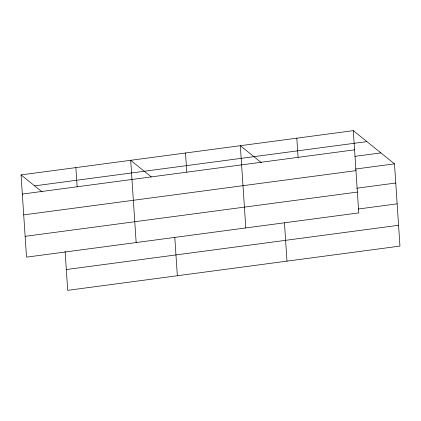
<?xml version="1.0" encoding="UTF-8"?>
<svg xmlns="http://www.w3.org/2000/svg" width="421" height="421" viewBox="0 0 421 421"><rect width="100%" height="100%" fill="white"/><g stroke="black" fill="none" stroke-linecap="round" stroke-linejoin="round"><path stroke-width="0.63" d="M353.298 130.652L358.76 212.9L26.512 257.147L21.05 174.904L353.298 130.652L394.488 163.853L399.95 246.096L67.702 290.348L65.113 251.337M34.643 185.861L366.891 141.609M22.324 194.076L354.571 149.823M354.924 156.354L380.894 152.897M355.535 169.037L394.488 163.853M23.708 214.889L355.955 170.637M356.808 188.213L395.761 183.024M25.128 236.334L357.376 192.081M358.192 209.026L397.145 203.838M66.318 269.535L398.566 225.282M261.43 162.701L240.333 145.698L245.796 227.945M151.286 176.899L130.694 160.301L136.157 242.549M21.05 174.904L42.142 191.908M296.816 138.172L298.089 157.349M284.438 222.783L286.985 261.141M185.514 152.997L186.787 172.173M174.794 237.386L177.341 275.744M75.869 167.6L77.143 186.771"/></g></svg>
